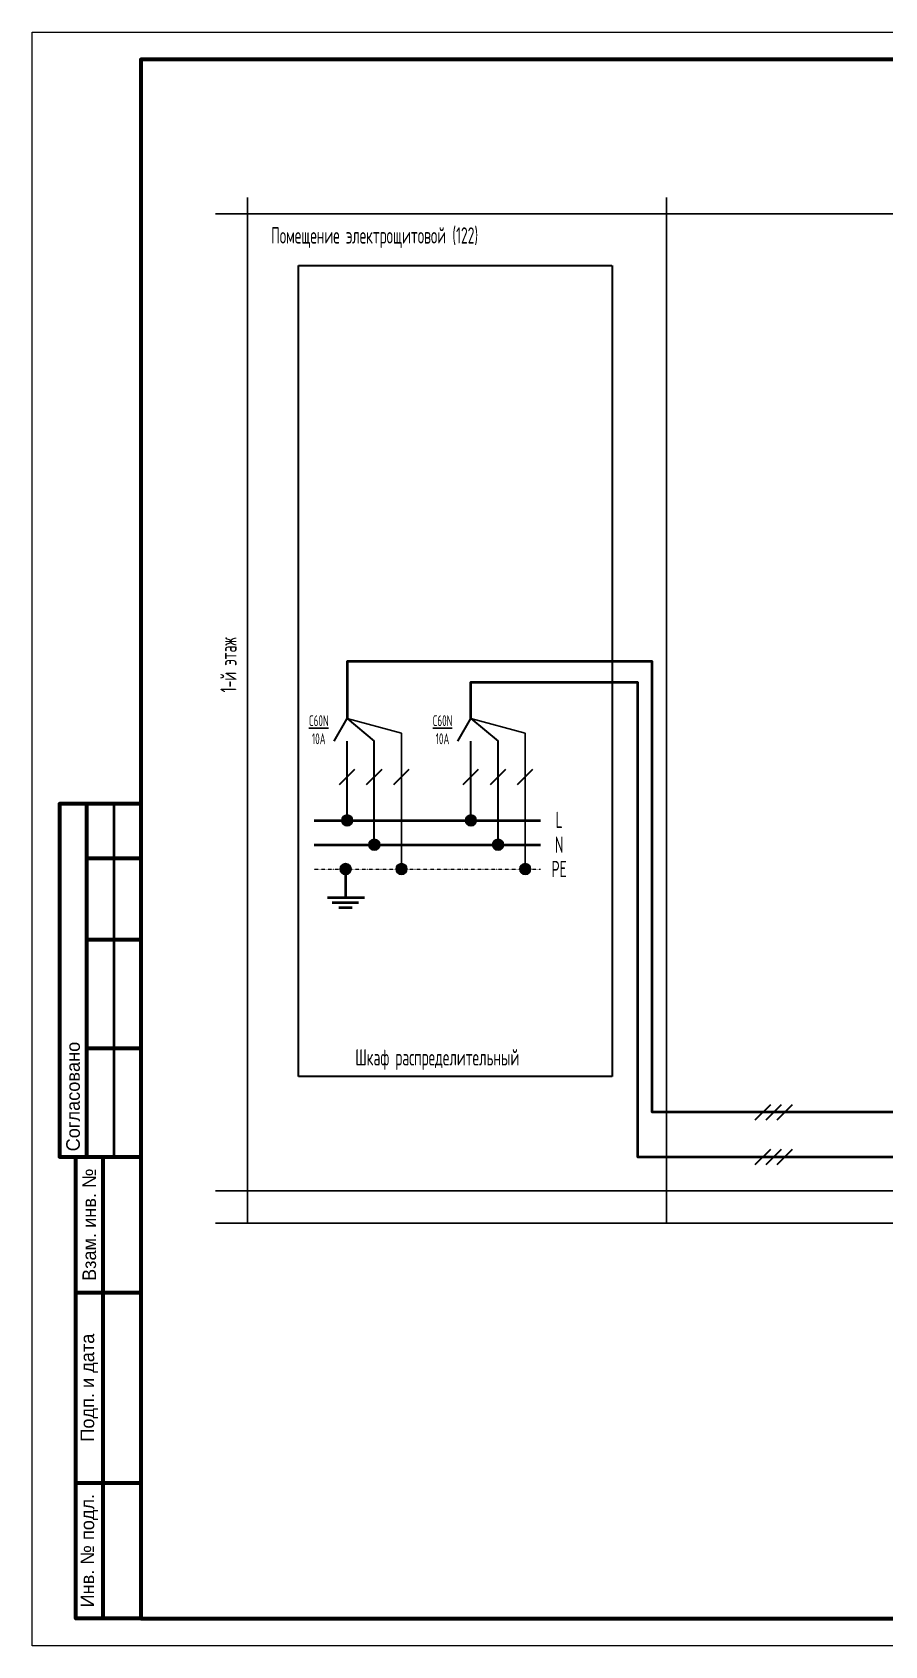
# Model space of a CAD drawing. Header units: millimetres. Extents: x -87434 to 499450, y -468665 to 122144.
# Drawn here: x 18424 to 34111, y -97362 to -67662 of the extents above; entities that cross this region are included whole.
import ezdxf
from ezdxf.enums import TextEntityAlignment as Align

# ---------------------------------------------------------------- set-up
doc = ezdxf.new("R2010")
doc.units = ezdxf.units.MM
doc.linetypes.add('DASHDOT', pattern=[25.4, 12.7, -6.35, 0, -6.35])
doc.linetypes.add('штриховая2', pattern=[9.525, 6.35, -3.175])
for name, color, linetype, lineweight in [('__ФОРМАТ', 7, 'Continuous', 40), ('Text', 7, 'Continuous', 9), ('Оборудование', 8, 'Continuous', 18)]:
    doc.layers.add(name, color=color, linetype=linetype, lineweight=lineweight)
doc.layers.add('Границы листа', color=7, linetype='Continuous', lineweight=0, plot=False)
doc.styles.add('Mipgost_5', font='', dxfattribs={"height": 250})
doc.styles.get("Standard").update_dxf_attribs({"font": ''})
doc.styles.add('TEXT', font='', dxfattribs={"width": 0.75})
doc.styles.get('Mipgost_5').set_extended_font_data('Mipgost')
doc.styles.get('Standard').set_extended_font_data('GOST type B')
doc.styles.get('TEXT').set_extended_font_data('GOST type A')

# ---------------------------------------------------------------- blocks, each defined once
blk = doc.blocks.new('*U1044')
for p, q in [((5, 155), (5, 90)), ((15, 155), (15, 90))]:
    blk.add_line(p, q)
at = {"lineweight": -2}
for p, q in [((10, 155), (10, 90)), ((10, 145), (20, 145)), ((10, 130), (20, 130)), ((10, 110), (20, 110)), ((13, 90), (13, 5)), ((8, 65), (20, 65)), ((8, 30), (20, 30))]:
    blk.add_line(p, q, dxfattribs=at)
blk.add_lwpolyline([(20, 5), (415, 5), (415, 292), (20, 292)], close=True, dxfattribs=at)
for points in [[(20, 155), (5, 155), (5, 90), (8, 90)], [(20, 5), (8, 5), (8, 90), (20, 90)]]:
    blk.add_lwpolyline(points, dxfattribs=at)
at = {"layer": 'Границы листа'}
blk.add_lwpolyline([(420, 0), (0, 0), (0, 297), (420, 297)], close=True, dxfattribs=at)
at = {"lineweight": 30, "style": 'Mipgost_5'}
blk.add_text('Согласовано', height=2.5, rotation=90, dxfattribs=at).set_placement((7.5, 91), align=Align.MIDDLE_LEFT)
for s, p in [('Взам. инв. №', (10.5, 77.5)), ('Подп. и дата', (10.5, 47.5)), ('Инв. № подл.', (10.5, 17.5))]:
    blk.add_text(s, height=2.5, rotation=90, dxfattribs=at).set_placement(p, align=Align.MIDDLE)
at = {"lineweight": 13, "oblique": 10, "flags": 8}
blk.add_attdef('ФОРМАТ', (380.94, 1.12), '', height=3, dxfattribs=at)

msp = doc.modelspace()

# ---------------------------------------------------------------- hatches: boundary and pattern name
h = msp.add_hatch(color=256)
h.dxf.hatch_style = 1
edge = h.paths.add_edge_path()
edge.add_arc((24218.2608, -82170.19095), 100, 0, 360)
h = msp.add_hatch(color=256)
h.dxf.hatch_style = 1
edge = h.paths.add_edge_path()
edge.add_arc((26495.09987, -82170.19095), 100, 0, 360)
h = msp.add_hatch(color=256)
h.dxf.hatch_style = 1
edge = h.paths.add_edge_path()
edge.add_arc((24718.2608, -82617.71438), 100, 0, 360)
h = msp.add_hatch(color=256)
h.dxf.hatch_style = 1
edge = h.paths.add_edge_path()
edge.add_arc((26995.09987, -82617.71438), 100, 0, 360)
h = msp.add_hatch(color=256)
h.dxf.hatch_style = 1
edge = h.paths.add_edge_path()
edge.add_arc((24189.18231, -83065.2378), 100, 0, 360)
h = msp.add_hatch(color=256)
h.dxf.hatch_style = 1
edge = h.paths.add_edge_path()
edge.add_arc((25218.2608, -83065.2378), 100, 0, 360)
h = msp.add_hatch(color=256)
h.dxf.hatch_style = 1
edge = h.paths.add_edge_path()
edge.add_arc((27495.09987, -83065.2378), 100, 0, 360)

# ---------------------------------------------------------------- linework, layer by layer
at = {"color": 251}
for p, q in [((22384.17081, -70705.92515), (22384.17081, -89585.88281)), ((30092.99043, -70705.92515), (30092.99043, -89585.88281)), ((21796.31098, -71005.92515), (58865.62743, -71005.92515)), ((21796.31098, -88985.77931), (58865.62743, -88985.77931)), ((21796.31098, -89585.88281), (58865.62743, -89585.88281))]:
    msp.add_line(p, q, dxfattribs=at)
at = {"lineweight": 30, "ltscale": 0.25}
for p, q in [((23978.74409, -80708.95936), (24218.2608, -80294.10426)), ((24218.2608, -80294.10426), (24718.2608, -80708.95936)), ((26255.58316, -80708.95936), (26495.09987, -80294.10426)), ((26495.09987, -80294.10426), (26995.09987, -80708.95936)), ((24218.2608, -82170.19095), (24218.2608, -80708.95936)), ((24718.2608, -82617.71438), (24718.2608, -80708.95936)), ((26495.09987, -82170.19095), (26495.09987, -80708.95936)), ((26995.09987, -82617.71438), (26995.09987, -80708.95936)), ((24076.83944, -81509.81193), (24359.68215, -81226.96922)), ((24576.83944, -81509.81193), (24859.68215, -81226.96922)), ((25076.83944, -81509.81193), (25359.68215, -81226.96922)), ((26353.67851, -81509.81193), (26636.52122, -81226.96922)), ((26853.67851, -81509.81193), (27136.52122, -81226.96922)), ((27353.67851, -81509.81193), (27636.52122, -81226.96922)), ((31729.01472, -87684.56985), (32011.85744, -87401.72713)), ((31929.01472, -87684.56985), (32211.85744, -87401.72713)), ((32129.01472, -87684.56985), (32411.85744, -87401.72713)), ((31729.01472, -88503.47728), (32011.85744, -88220.63457)), ((31929.01472, -88503.47728), (32211.85744, -88220.63457)), ((32129.01472, -88503.47728), (32411.85744, -88220.63457))]:
    msp.add_line(p, q, dxfattribs=at)
at = {"ltscale": 0.25}
for p, q in [((24218.2608, -80294.10426), (25218.2608, -80566.5902)), ((26495.09987, -80294.10426), (27495.09987, -80566.5902)), ((25218.2608, -83065.2378), (25218.2608, -80566.5902)), ((27495.09987, -83065.2378), (27495.09987, -80566.5902))]:
    msp.add_line(p, q, dxfattribs=at)
at = {"linetype": 'DASHDOT', "lineweight": 20, "ltscale": 0.25}
msp.add_line((23610.70265, -83065.2378), (27778.69999, -83065.2378), dxfattribs=at)
at = {"lineweight": 40, "ltscale": 0.25}
for p, q in [((24189.18231, -83065.2378), (24189.18231, -83584.17265)), ((24536.0212, -83592.49265), (23856.21696, -83592.49265)), ((24427.80752, -83686.78591), (23942.23292, -83686.78591)), ((24308.49485, -83781.07916), (24067.09496, -83781.07916))]:
    msp.add_line(p, q, dxfattribs=at)
at = {"lineweight": 40}
for points in [[(36118.34429, -80976.54974), (35246.3978, -80976.54974), (35246.3978, -87543.14849), (29831.04605, -87543.14849), (29831.04605, -79246.21964), (24218.2608, -79246.21964), (24218.2608, -80294.10426)], [(26495.09987, -80294.10426), (26495.09987, -79623.99031), (29558.92372, -79623.99031), (29558.92372, -88362.05593), (46524.04668, -88362.05593), (46524.04668, -80976.54974), (48651.94567, -80976.54974)]]:
    msp.add_lwpolyline(points, dxfattribs=at)
at = {"lineweight": 40, "ltscale": 0.25}
msp.add_lwpolyline([(23610.70265, -82170.19095), (27778.69999, -82170.19095)], dxfattribs=at)
at = {"lineweight": 40, "ltscale": 0.5}
msp.add_lwpolyline([(23610.70265, -82617.71438), (27778.69999, -82617.71438)], dxfattribs=at)
for centre in [(24218.2608, -82170.19095), (26495.09987, -82170.19095), (24718.2608, -82617.71438), (26995.09987, -82617.71438), (24189.18231, -83065.2378), (25218.2608, -83065.2378), (27495.09987, -83065.2378)]:
    msp.add_circle(centre, 100)
at = {"layer": 'Оборудование', "linetype": 'штриховая2', "lineweight": 30}
msp.add_lwpolyline([(23321.02546, -71952.84978), (29093.28165, -71952.84978), (29093.28165, -86886.79976), (23321.02546, -86886.79976), (23321.02546, -71952.84978)], dxfattribs=at)

# ---------------------------------------------------------------- block references
at = {"layer": '__ФОРМАТ', "lineweight": 60, "xscale": 99.9999999999996, "yscale": 99.9999999999996, "zscale": 99.9999999999996}
msp.add_blockref('*U1044', (18423.78808, -97362.23471), dxfattribs=at)

# ---------------------------------------------------------------- texts
at = {"attachment_point": 5, "style": 'TEXT'}
for s, insert, char_height in [('{\\LC60N}\\P10А\\P', (23695.75314, -80501.53181), 200), ('{\\LC60N}\\P10А\\P', (25972.59221, -80501.53181), 200), ('L', (28119.3067, -82160.45008), 300), ('N', (28119.3067, -82617.71438), 300), ('PE', (28119.3067, -83065.2378), 300)]:
    msp.add_mtext(s, dxfattribs=dict(at, insert=insert, char_height=char_height))
at = {"insert": (25877.43339, -86381.06617), "char_height": 300, "width": 4745.4204941, "attachment_point": 2, "style": 'TEXT'}
msp.add_mtext('Шкаф распределительный  ', dxfattribs=at)
at = {"layer": 'Text', "insert": (24723.16347, -71442.42501), "char_height": 300, "attachment_point": 5, "style": 'TEXT'}
msp.add_mtext('Помещение электрощитовой (122)', dxfattribs=at)
at = {"layer": 'Text', "insert": (22033.14307, -79306.84981), "char_height": 300, "attachment_point": 5, "rotation": 90, "style": 'TEXT'}
msp.add_mtext('1-й этаж\\P', dxfattribs=at)

doc.saveas('drawing.dxf')
